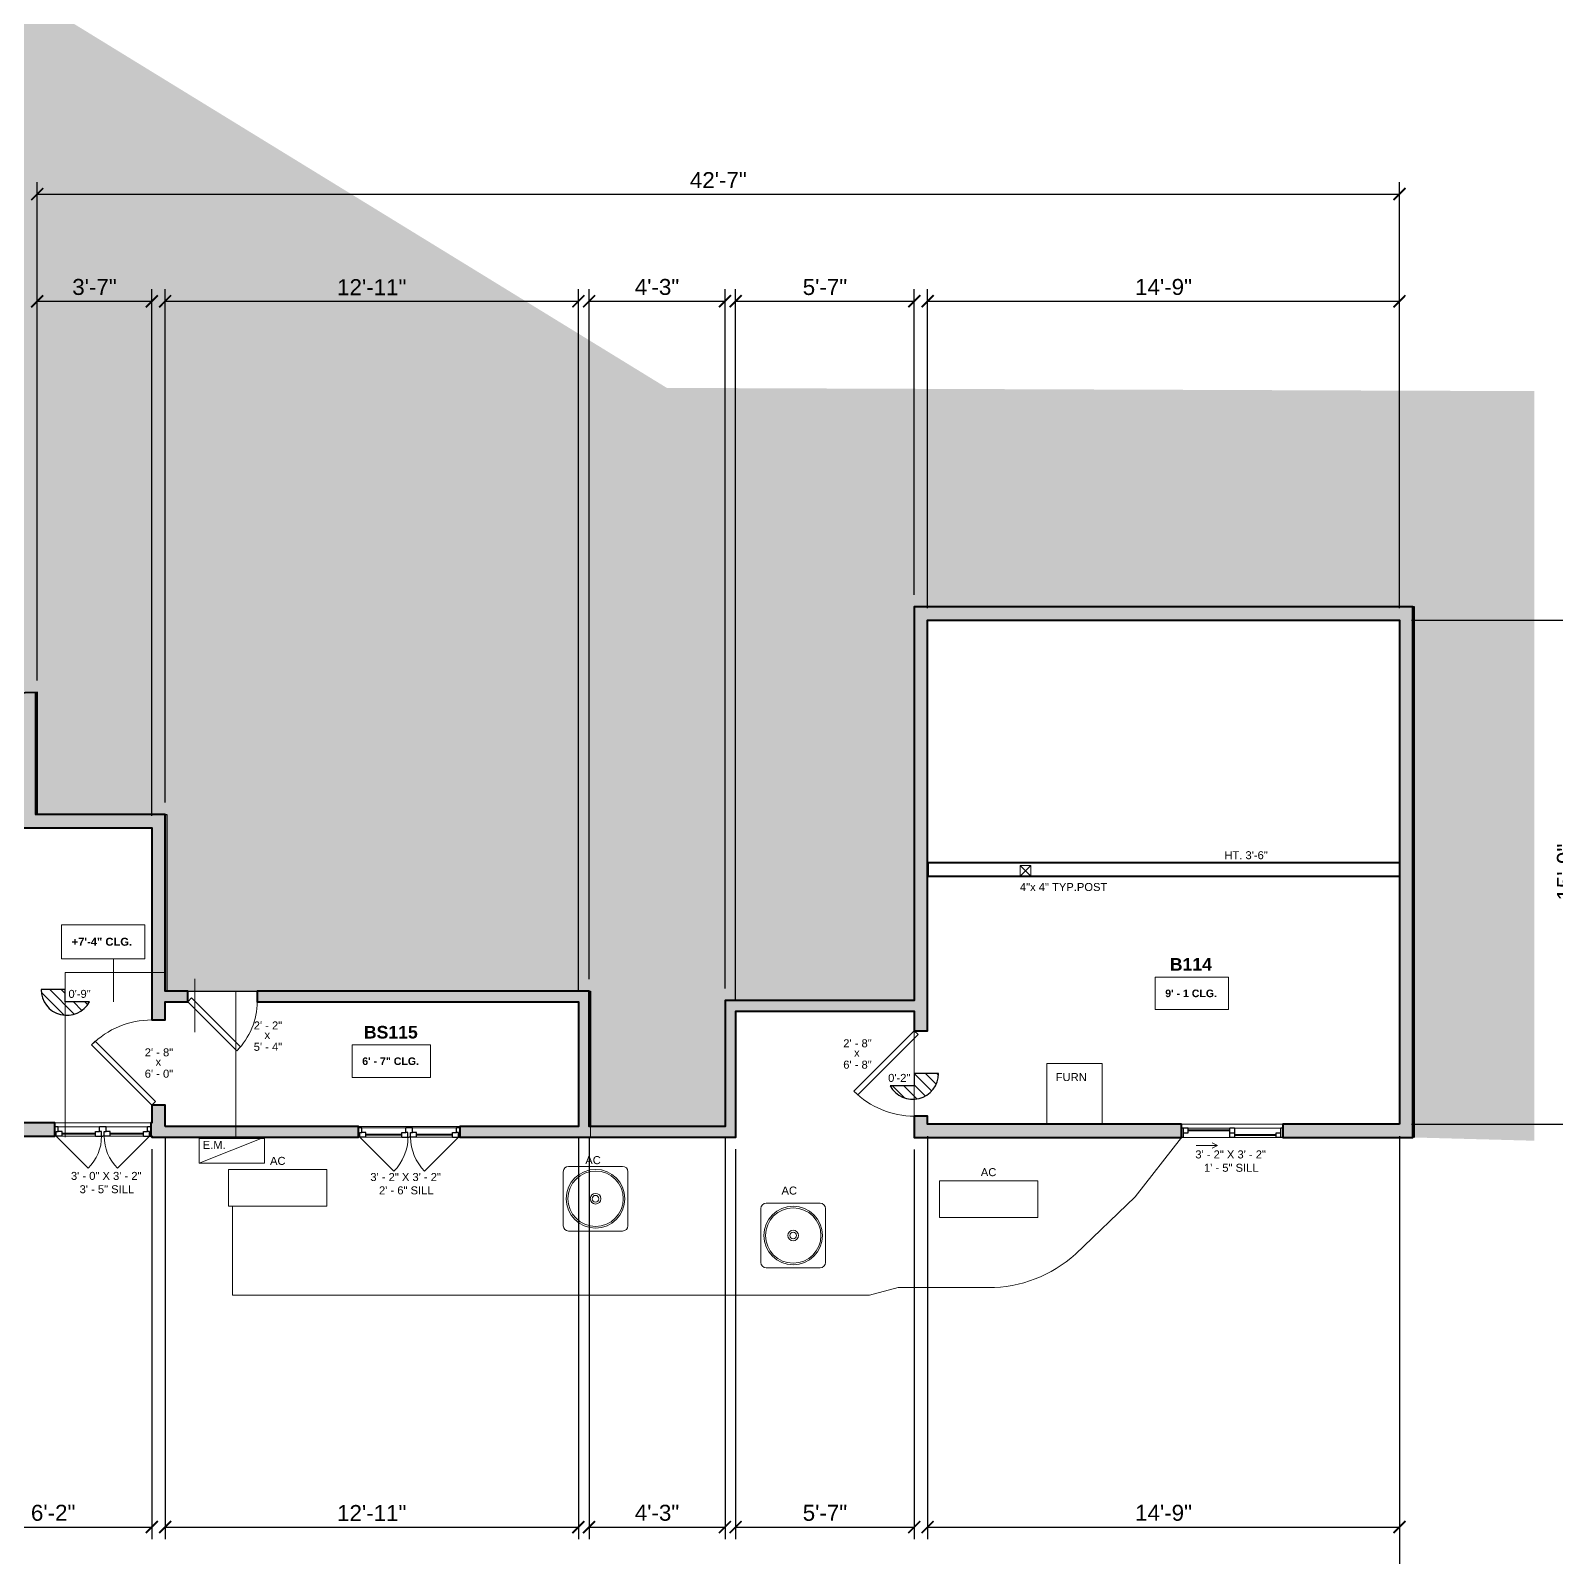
# Model space of a CAD drawing. Header units: inches. Extents: x -2078 to 106214, y -964 to 6385.
# Drawn here: x 87446 to 88019, y 3512 to 4084 of the extents above; entities that cross this region are included whole.
import ezdxf

# ---------------------------------------------------------------- set-up
doc = ezdxf.new("R2010")
doc.units = ezdxf.units.IN
doc.header["$MEASUREMENT"] = 0
for name, color, linetype, lineweight in [('A-ANNO', 2, 'Continuous', 5), ('A-ANNO-DIMS-48', 1, 'Continuous', 9), ('A-COLS', 3, 'Continuous', 9), ('A-DETAIL-3', 40, 'Continuous', 15), ('A-DOOR', 1, 'Continuous', 18), ('A-EQPT', 150, 'Continuous', 9), ('A-FLOR', 6, 'Continuous', 18), ('A-GENM', 13, 'Continuous', 9), ('A-GLAZ', 2, 'Continuous', 30), ('A-WALL', 3, 'Continuous', 40), ('A-WINDOWS', 2, 'Continuous', 18)]:
    doc.layers.add(name, color=color, linetype=linetype, lineweight=lineweight)
doc.layers.add('A-HATCH', color=9, linetype='Continuous')
doc.styles.add('Arial_1', font='arial.ttf', dxfattribs={"height": 0.0625})
doc.styles.add('Arial_2', font='arial.ttf', dxfattribs={"height": 3})
doc.styles.add('Arial_B_1', font='arialbd.ttf', dxfattribs={"height": 3})
doc.styles.add('Arial_B_2', font='arialbd.ttf', dxfattribs={"height": 0.125})
doc.styles.add('Arial_B_4', font='arialbd.ttf', dxfattribs={"height": 0.0625})
doc.styles.add('Jay Cad', font='arial.ttf', dxfattribs={"height": 0.125})
doc.dimstyles.new('Jay Cad - DIMS', dxfattribs={"dimtxt": 0.125, "dimasz": 0.09375, "dimexe": 0.09375, "dimexo": 0.09375, "dimgap": 0.046875, "dimtad": 1, "dimdec": 1, "dimzin": 0, "dimdsep": 46, "dimlunit": 4, "dimtxsty": 'Jay Cad', "dimblk": 'ARCHTICK', "dimcen": 0.09, "dimclrd": 1, "dimclre": 1, "dimclrt": 256, "dimadec": 0, "dimazin": 0, "dimtfac": 1, "dimtdec": 1, "dimtofl": 0, "dimtmove": 1, "dimatfit": 3, "dimfxl": 1, "dimtolj": 1, "dimtzin": 0, "dimarcsym": 0})
pattern_1 = [(135, (87480.692, 3739.9704), (-2.12132, -2.12132), [])]

# ---------------------------------------------------------------- blocks, each defined once
blk = doc.blocks.new('JC- existing door Tag_quad - JC- existing door Tag_quad-839775-1ST FLOOR PLAN - BUISNESS OFFCE')
at = {"layer": 'A-ANNO', "insert": (-0.023, 0.038), "char_height": 0.0625, "width": 0.0505, "attachment_point": 1, "style": 'Arial_2', "bg_fill": 3, "box_fill_scale": 1.25, "bg_fill_color": 256, "bg_fill_true_color": 13158600, "bg_fill_transparency": 0}
blk.add_mtext('x', dxfattribs=at)
blk = doc.blocks.new('JC_CASEMENT_DOUBLE - CASEMENT - DOUBLE-1554507-1ST FLOOR PLAN - BUISNESS OFFCE')
at = {"layer": 'A-GLAZ'}
for p, q in [((-18, 2.5), (-18, -2.5)), ((-15.25, 2.5), (-18, 2.5)), ((-17.5, 2.5), (-17.5, 0.75)), ((-17.5, 0.75), (-16.75, 0.75)), ((-15.25, 0.75), (-16.75, 0.75)), ((-16.75, 0.75), (-16.75, -1)), ((-15.25, 2.5), (-15.25, 0.75)), ((-2.75, 2.5), (0, 2.5)), ((-2.75, 2.5), (-2.75, 0.75)), ((-2.75, 0.75), (-1.25, 0.75)), ((-1.25, 0.75), (-1.25, -1)), ((-0.5, 0.75), (-1.25, 0.75)), ((-0.5, 2.5), (-0.5, 0.75)), ((2.75, 2.5), (0, 2.5)), ((0.5, 2.5), (0.5, 0.75)), ((0.5, 0.75), (1.25, 0.75)), ((2.75, 0.75), (1.25, 0.75)), ((1.25, 0.75), (1.25, -1)), ((2.75, 2.5), (2.75, 0.75)), ((15.25, 2.5), (18, 2.5)), ((15.25, 2.5), (15.25, 0.75)), ((15.25, 0.75), (16.75, 0.75)), ((16.75, 0.75), (16.75, -1)), ((17.5, 0.75), (16.75, 0.75)), ((17.5, 2.5), (17.5, 0.75)), ((18, 2.5), (18, -2.5)), ((-18, -1), (-16.75, -1)), ((-1.25, -1), (0, -1)), ((0, -1), (1.25, -1)), ((16.75, -1), (18, -1))]:
    blk.add_line(p, q, dxfattribs=at)
at = {"layer": 'A-GLAZ', "lineweight": 9}
for p, q in [((-15.25, 2.5), (-2.75, 2.5)), ((2.75, 2.5), (15.25, 2.5)), ((-1.25, -1), (-16.75, -1)), ((16.75, -1), (1.25, -1))]:
    blk.add_line(p, q, dxfattribs=at)
at = {"layer": 'A-GLAZ', "lineweight": 40}
for p, q in [((-15.25, 1.62), (-2.75, 1.62)), ((2.75, 1.62), (15.25, 1.62))]:
    blk.add_line(p, q, dxfattribs=at)
at = {"layer": 'A-WINDOWS', "lineweight": 9}
for p, q in [((-17.5, 2.5), (-5.48, 14.52)), ((17.5, 2.5), (5.48, 14.52))]:
    blk.add_line(p, q, dxfattribs=at)
at = {"layer": 'A-WINDOWS'}
for p, q in [((0, 2.5), (-18, 2.5)), ((18, 2.5), (0, 2.5)), ((-18, -2.5), (0, -2.5)), ((0, -2.5), (18, -2.5))]:
    blk.add_line(p, q, dxfattribs=at)
at = {"layer": 'A-WINDOWS', "lineweight": 9}
for centre, start, end in [((-17.5, 2.5), 360, 45), ((17.5, 2.5), 135, 180)]:
    blk.add_arc(centre, 17, start, end, dxfattribs=at)
blk = doc.blocks.new('JC_DOOR_SINGLE PANEL - SINGLE DOOR-1486731-1ST FLOOR PLAN - BUISNESS OFFCE')
at = {"layer": 'A-DOOR', "lineweight": 30}
for p, q in [((-8.04, -23.71), (14.59, -1.09)), ((16, -2.5), (-6.63, -25.13)), ((14.59, -1.09), (16, -2.5)), ((-6.63, -25.13), (-8.04, -23.71))]:
    blk.add_line(p, q, dxfattribs=at)
at = {"layer": 'A-DOOR', "lineweight": 9}
blk.add_arc((16, -2.5), 32, 180, 225, dxfattribs=at)
blk = doc.blocks.new('JC_CASEMENT_DOUBLE - CASEMENT - DOUBLE-1554490-1ST FLOOR PLAN - BUISNESS OFFCE')
at = {"layer": 'A-GLAZ'}
for p, q in [((-19, 2), (-19, -2)), ((-16.25, 2), (-19, 2)), ((-18.5, 2), (-18.5, 0.25)), ((-18.5, 0.25), (-17.75, 0.25)), ((-16.25, 0.25), (-17.75, 0.25)), ((-17.75, 0.25), (-17.75, -1.5)), ((-16.25, 2), (-16.25, 0.25)), ((-2.75, 2), (0, 2)), ((-2.75, 2), (-2.75, 0.25)), ((-2.75, 0.25), (-1.25, 0.25)), ((-1.25, 0.25), (-1.25, -1.5)), ((-0.5, 0.25), (-1.25, 0.25)), ((-0.5, 2), (-0.5, 0.25)), ((2.75, 2), (0, 2)), ((0.5, 2), (0.5, 0.25)), ((0.5, 0.25), (1.25, 0.25)), ((2.75, 0.25), (1.25, 0.25)), ((1.25, 0.25), (1.25, -1.5)), ((2.75, 2), (2.75, 0.25)), ((16.25, 2), (19, 2)), ((16.25, 2), (16.25, 0.25)), ((16.25, 0.25), (17.75, 0.25)), ((17.75, 0.25), (17.75, -1.5)), ((18.5, 0.25), (17.75, 0.25)), ((18.5, 2), (18.5, 0.25)), ((19, 2), (19, -2)), ((-19, -1.5), (-17.75, -1.5)), ((-1.25, -1.5), (0, -1.5)), ((0, -1.5), (1.25, -1.5)), ((17.75, -1.5), (19, -1.5))]:
    blk.add_line(p, q, dxfattribs=at)
at = {"layer": 'A-GLAZ', "lineweight": 9}
for p, q in [((-16.25, 2), (-2.75, 2)), ((2.75, 2), (16.25, 2)), ((-1.25, -1.5), (-17.75, -1.5)), ((17.75, -1.5), (1.25, -1.5))]:
    blk.add_line(p, q, dxfattribs=at)
at = {"layer": 'A-GLAZ', "lineweight": 40}
for p, q in [((-16.25, 1.12), (-2.75, 1.12)), ((2.75, 1.12), (16.25, 1.12))]:
    blk.add_line(p, q, dxfattribs=at)
at = {"layer": 'A-WINDOWS', "lineweight": 9}
for p, q in [((-18.5, 2), (-5.77, 14.73)), ((18.5, 2), (5.77, 14.73))]:
    blk.add_line(p, q, dxfattribs=at)
at = {"layer": 'A-WINDOWS'}
for p, q in [((0, 2), (-19, 2)), ((19, 2), (0, 2)), ((-19, -2), (0, -2)), ((0, -2), (19, -2))]:
    blk.add_line(p, q, dxfattribs=at)
at = {"layer": 'A-WINDOWS', "lineweight": 9}
for centre, start, end in [((-18.5, 2), 360, 45), ((18.5, 2), 135, 180)]:
    blk.add_arc(centre, 18, start, end, dxfattribs=at)
blk = doc.blocks.new('JC_DOOR_SINGLE PANEL - SINGLE DOOR-1479051-1ST FLOOR PLAN - BUISNESS OFFCE')
at = {"layer": 'A-DOOR', "lineweight": 30}
for p, q in [((-6.63, 25.13), (-8.04, 23.71)), ((-8.04, 23.71), (14.59, 1.09)), ((16, 2.5), (-6.63, 25.13)), ((14.59, 1.09), (16, 2.5))]:
    blk.add_line(p, q, dxfattribs=at)
at = {"layer": 'A-DOOR', "lineweight": 9}
blk.add_arc((16, 2.5), 32, 135, 180, dxfattribs=at)
blk = doc.blocks.new('JC_SLIDING WINDOW - DOUBLE - SLIDING WINDOW-1532232-1ST FLOOR PLAN - BUISNESS OFFCE')
at = {"layer": 'A-GLAZ'}
for p, q in [((-19, 2.35), (-19, -2.65)), ((-19, 2.35), (-16.5, 2.35)), ((-18.25, 2.35), (-18.25, -1.15)), ((-16.5, 0.6), (-18.25, 0.6)), ((-16.5, 2.35), (-16.5, 0.6)), ((-0.875, -1.15), (-0.875, 2.35)), ((-0.875, 2.35), (0.875, 2.35)), ((0.875, 0.6), (-0.875, 0.6)), ((0.875, 2.35), (0.875, -1.15)), ((16.5, 0.6), (16.5, -1.15)), ((18.25, 0.6), (16.5, 0.6)), ((18.25, 2.35), (19, 2.35)), ((18.25, 2.35), (18.25, -1.15)), ((19, -2.65), (19, 2.35)), ((-19, -1.15), (-18.25, -1.15)), ((-0.875, -1.15), (0.875, -1.15)), ((16.5, -1.15), (19, -1.15))]:
    blk.add_line(p, q, dxfattribs=at)
at = {"layer": 'A-GLAZ', "lineweight": 9}
for p, q in [((-16.5, 2.35), (-0.875, 2.35)), ((0.875, 2.35), (18.25, 2.35)), ((-18.25, -1.15), (-0.875, -1.15)), ((0.875, -1.15), (16.5, -1.15))]:
    blk.add_line(p, q, dxfattribs=at)
at = {"layer": 'A-GLAZ', "lineweight": 40}
for p, q in [((-16.5, 1.475), (-0.875, 1.475)), ((0.875, -0.275), (16.5, -0.275))]:
    blk.add_line(p, q, dxfattribs=at)
at = {"layer": 'A-WINDOWS'}
for p, q in [((5.5, 5.35), (7.5, 6.35)), ((19, 2.35), (-19, 2.35)), ((5.5, 5.35), (7.5, 4.35)), ((5.5, 5.35), (13.5, 5.35)), ((-19, -2.65), (19, -2.65))]:
    blk.add_line(p, q, dxfattribs=at)
blk = doc.blocks.new('JC_AC - AC-1366823-1ST FLOOR PLAN - BUISNESS OFFCE')
at = {"layer": 'A-EQPT'}
for p, q in [((10.125, 12.125), (-10.125, 12.125)), ((-12.125, 10.125), (-12.125, -10.125)), ((12.125, -10.125), (12.125, 10.125)), ((-10.125, -12.125), (10.125, -12.125))]:
    blk.add_line(p, q, dxfattribs=at)
for centre, radius, start, end in [((-10.125, 10.125), 2, 90, 180), ((10.125, 10.125), 2, 0, 90), ((0, 0), 11, 360, 180), ((0, 0), 10.379, 360, 180), ((0, 0), 11, 180, 0), ((0, 0), 10.379, 180, 0), ((0, 0), 2, 360, 180), ((0, 0), 2, 180, 0), ((0, 0), 1.25, 360, 180), ((0, 0), 1.25, 180, 0), ((-10.125, -10.125), 2, 180, 270), ((10.125, -10.125), 2, 270, 0)]:
    blk.add_arc(centre, radius, start, end, dxfattribs=at)
blk = doc.blocks.new('Generic Models 4 - Generic Models 4-1532754-1ST FLOOR PLAN - BUISNESS OFFCE')
at = {"layer": 'A-GENM'}
for p, q in [((343.6, -87.14), (306.71, -87.14)), ((306.71, -87.14), (306.71, -100.94)), ((306.71, -100.94), (306.71, -87.14)), ((306.71, -87.14), (343.6, -87.14)), ((343.6, -100.94), (343.6, -87.14)), ((343.6, -87.14), (343.6, -100.94)), ((306.71, -100.94), (343.6, -100.94)), ((343.6, -100.94), (306.71, -100.94))]:
    blk.add_line(p, q, dxfattribs=at)
blk = doc.blocks.new('Generic Models 6 - Generic Models 6-1533490-1ST FLOOR PLAN - BUISNESS OFFCE')
at = {"layer": 'A-GENM'}
for p, q in [((53.55, -70.85), (29.06, -70.85)), ((29.06, -70.85), (29.06, -71.35)), ((29.06, -71.35), (29.06, -70.85)), ((29.06, -70.85), (53.55, -70.85)), ((53.55, -70.85), (52.9, -71.35)), ((53.55, -71.35), (53.55, -70.85)), ((53.55, -70.85), (53.55, -71.35))]:
    blk.add_line(p, q, dxfattribs=at)
blk = doc.blocks.new('Generic Models 7 - Generic Models 7-1534842-1ST FLOOR PLAN - BUISNESS OFFCE')
at = {"layer": 'A-GENM'}
for p, q in [((367.77, -43.22), (346.98, -43.22)), ((346.98, -43.22), (346.98, -65.92)), ((346.98, -65.92), (346.98, -43.22)), ((346.98, -43.22), (367.77, -43.22)), ((367.77, -65.92), (367.77, -43.22)), ((367.77, -43.22), (367.77, -65.92)), ((346.98, -65.92), (367.77, -65.92)), ((367.77, -65.92), (346.98, -65.92))]:
    blk.add_line(p, q, dxfattribs=at)
blk = doc.blocks.new('JC_DOOR_SINGLE PANEL - SINGLE DOOR-1574231-1ST FLOOR PLAN - BUISNESS OFFCE')
at = {"layer": 'A-DOOR', "lineweight": 30}
for p, q in [((-5.38, 20.38), (-6.8, 18.97)), ((-6.8, 18.97), (11.59, 0.59)), ((13, 2), (-5.38, 20.38)), ((11.59, 0.59), (13, 2))]:
    blk.add_line(p, q, dxfattribs=at)
at = {"layer": 'A-DOOR', "lineweight": 9}
blk.add_arc((13, 2), 26, 135, 180, dxfattribs=at)
blk = doc.blocks.new('_ArchTick')
at = {"color": 0, "linetype": 'ByBlock', "const_width": 0.15}
blk.add_lwpolyline([(-0.5, -0.5), (0.5, 0.5)], dxfattribs=at)
blk = doc.blocks.new('*D3170')
at = {"layer": 'A-ANNO-DIMS-48', "color": 1, "lineweight": -2, "transparency": 16777216}
for p, q in [((87964.47, 3863.05), (88031.88, 3863.05)), ((88027.38, 3674.05), (88027.38, 3863.05)), ((87964.47, 3674.05), (88031.88, 3674.05))]:
    blk.add_line(p, q, dxfattribs=at)
at = {"layer": 'Defpoints', "color": 0, "transparency": 16777216}
for p in [(87959.97, 3863.05), (88027.38, 3863.05), (87959.97, 3674.05)]:
    blk.add_point(p, dxfattribs=at)
at = {"layer": 'A-ANNO-DIMS-48', "color": 1, "lineweight": -2, "transparency": 16777216, "xscale": 4.5, "yscale": 4.5, "zscale": 4.5}
for p, rotation in [((88027.38, 3863.05), 90), ((88027.38, 3674.05), 270)]:
    blk.add_blockref('_ArchTick', p, dxfattribs=dict(at, rotation=rotation))
at = {"layer": 'A-ANNO-DIMS-48', "color": 2, "transparency": 16777216, "insert": (88022.07, 3768.55), "char_height": 6, "width": 0.4874, "attachment_point": 5, "rotation": 90, "style": 'Jay Cad'}
blk.add_mtext('\\A1;15\'-9"', dxfattribs=at)
blk = doc.blocks.new('*D3171')
at = {"layer": 'A-ANNO-DIMS-48', "color": 1, "lineweight": -2, "transparency": 16777216}
for p, q in [((87782.97, 3867.55), (87782.97, 3987.11)), ((87959.97, 3867.55), (87959.97, 3987.11)), ((87782.97, 3982.61), (87959.97, 3982.61))]:
    blk.add_line(p, q, dxfattribs=at)
at = {"layer": 'Defpoints', "color": 0, "transparency": 16777216}
for p in [(87959.97, 3982.61), (87782.97, 3863.05), (87959.97, 3863.05)]:
    blk.add_point(p, dxfattribs=at)
at = {"layer": 'A-ANNO-DIMS-48', "color": 1, "lineweight": -2, "transparency": 16777216, "xscale": 4.5, "yscale": 4.5, "zscale": 4.5, "rotation": 180}
blk.add_blockref('_ArchTick', (87782.97, 3982.61), dxfattribs=at)
at = {"layer": 'A-ANNO-DIMS-48', "color": 1, "lineweight": -2, "transparency": 16777216, "xscale": 4.5, "yscale": 4.5, "zscale": 4.5}
blk.add_blockref('_ArchTick', (87959.97, 3982.61), dxfattribs=at)
at = {"layer": 'A-ANNO-DIMS-48', "color": 2, "transparency": 16777216, "insert": (87871.47, 3987.93), "char_height": 6, "width": 0.4874, "attachment_point": 5, "style": 'Jay Cad'}
blk.add_mtext('\\A1;14\'-9"', dxfattribs=at)
blk = doc.blocks.new('*D3172')
at = {"layer": 'A-ANNO-DIMS-48', "color": 1, "lineweight": -2, "transparency": 16777216}
for p, q in [((87710.97, 3720.86), (87710.97, 3987.11)), ((87777.97, 3872.55), (87777.97, 3987.11)), ((87710.97, 3982.61), (87777.97, 3982.61))]:
    blk.add_line(p, q, dxfattribs=at)
at = {"layer": 'Defpoints', "color": 0, "transparency": 16777216}
for p in [(87777.97, 3982.61), (87777.97, 3868.05), (87710.97, 3716.36)]:
    blk.add_point(p, dxfattribs=at)
at = {"layer": 'A-ANNO-DIMS-48', "color": 1, "lineweight": -2, "transparency": 16777216, "xscale": 4.5, "yscale": 4.5, "zscale": 4.5, "rotation": 180}
blk.add_blockref('_ArchTick', (87710.97, 3982.61), dxfattribs=at)
at = {"layer": 'A-ANNO-DIMS-48', "color": 1, "lineweight": -2, "transparency": 16777216, "xscale": 4.5, "yscale": 4.5, "zscale": 4.5}
blk.add_blockref('_ArchTick', (87777.97, 3982.61), dxfattribs=at)
at = {"layer": 'A-ANNO-DIMS-48', "color": 2, "transparency": 16777216, "insert": (87744.47, 3987.91), "char_height": 6, "width": 0.4008, "attachment_point": 5, "style": 'Jay Cad'}
blk.add_mtext('\\A1;5\'-7"', dxfattribs=at)
blk = doc.blocks.new('*D3173')
at = {"layer": 'A-ANNO-DIMS-48', "color": 1, "lineweight": -2, "transparency": 16777216}
for p, q in [((87655.97, 3728.45), (87655.97, 3987.11)), ((87706.97, 3724.86), (87706.97, 3987.11)), ((87655.97, 3982.61), (87706.97, 3982.61))]:
    blk.add_line(p, q, dxfattribs=at)
at = {"layer": 'Defpoints', "color": 0, "transparency": 16777216}
for p in [(87706.97, 3982.61), (87655.97, 3723.95), (87706.97, 3720.36)]:
    blk.add_point(p, dxfattribs=at)
at = {"layer": 'A-ANNO-DIMS-48', "color": 1, "lineweight": -2, "transparency": 16777216, "xscale": 4.5, "yscale": 4.5, "zscale": 4.5, "rotation": 180}
blk.add_blockref('_ArchTick', (87655.97, 3982.61), dxfattribs=at)
at = {"layer": 'A-ANNO-DIMS-48', "color": 1, "lineweight": -2, "transparency": 16777216, "xscale": 4.5, "yscale": 4.5, "zscale": 4.5}
blk.add_blockref('_ArchTick', (87706.97, 3982.61), dxfattribs=at)
at = {"layer": 'A-ANNO-DIMS-48', "color": 2, "transparency": 16777216, "insert": (87681.47, 3987.93), "char_height": 6, "width": 0.4008, "attachment_point": 5, "style": 'Jay Cad'}
blk.add_mtext('\\A1;4\'-3"', dxfattribs=at)
blk = doc.blocks.new('*D3174')
at = {"layer": 'A-ANNO-DIMS-48', "color": 1, "lineweight": -2, "transparency": 16777216}
for p, q in [((87496.97, 3794.62), (87496.97, 3987.11)), ((87651.97, 3724.45), (87651.97, 3987.11)), ((87496.97, 3982.61), (87651.97, 3982.61))]:
    blk.add_line(p, q, dxfattribs=at)
at = {"layer": 'Defpoints', "color": 0, "transparency": 16777216}
for p in [(87651.97, 3982.61), (87496.97, 3790.12), (87651.97, 3719.95)]:
    blk.add_point(p, dxfattribs=at)
at = {"layer": 'A-ANNO-DIMS-48', "color": 1, "lineweight": -2, "transparency": 16777216, "xscale": 4.5, "yscale": 4.5, "zscale": 4.5, "rotation": 180}
blk.add_blockref('_ArchTick', (87496.97, 3982.61), dxfattribs=at)
at = {"layer": 'A-ANNO-DIMS-48', "color": 1, "lineweight": -2, "transparency": 16777216, "xscale": 4.5, "yscale": 4.5, "zscale": 4.5}
blk.add_blockref('_ArchTick', (87651.97, 3982.61), dxfattribs=at)
at = {"layer": 'A-ANNO-DIMS-48', "color": 2, "transparency": 16777216, "insert": (87574.47, 3987.88), "char_height": 6, "width": 0.5739, "attachment_point": 5, "style": 'Jay Cad'}
blk.add_mtext('\\A1;12\'-11"', dxfattribs=at)
blk = doc.blocks.new('*D3175')
at = {"layer": 'A-ANNO-DIMS-48', "color": 1, "lineweight": -2, "transparency": 16777216}
for p, q in [((87448.97, 3840.46), (87448.97, 3987.11)), ((87491.97, 3789.62), (87491.97, 3987.11)), ((87448.97, 3982.61), (87491.97, 3982.61))]:
    blk.add_line(p, q, dxfattribs=at)
at = {"layer": 'Defpoints', "color": 0, "transparency": 16777216}
for p in [(87491.97, 3982.61), (87448.97, 3835.96), (87491.97, 3785.12)]:
    blk.add_point(p, dxfattribs=at)
at = {"layer": 'A-ANNO-DIMS-48', "color": 1, "lineweight": -2, "transparency": 16777216, "xscale": 4.5, "yscale": 4.5, "zscale": 4.5, "rotation": 180}
blk.add_blockref('_ArchTick', (87448.97, 3982.61), dxfattribs=at)
at = {"layer": 'A-ANNO-DIMS-48', "color": 1, "lineweight": -2, "transparency": 16777216, "xscale": 4.5, "yscale": 4.5, "zscale": 4.5}
blk.add_blockref('_ArchTick', (87491.97, 3982.61), dxfattribs=at)
at = {"layer": 'A-ANNO-DIMS-48', "color": 2, "transparency": 16777216, "insert": (87470.47, 3987.93), "char_height": 6, "width": 0.4008, "attachment_point": 5, "style": 'Jay Cad'}
blk.add_mtext('\\A1;3\'-7"', dxfattribs=at)
blk = doc.blocks.new('*D3179')
at = {"layer": 'A-ANNO-DIMS-48', "color": 1, "lineweight": -2, "transparency": 16777216}
for p, q in [((87448.97, 3840.46), (87448.97, 4027.28)), ((87959.97, 3867.55), (87959.97, 4027.28)), ((87448.97, 4022.78), (87959.97, 4022.78))]:
    blk.add_line(p, q, dxfattribs=at)
at = {"layer": 'Defpoints', "color": 0, "transparency": 16777216}
for p in [(87959.97, 4022.78), (87959.97, 3863.05), (87448.97, 3835.96)]:
    blk.add_point(p, dxfattribs=at)
at = {"layer": 'A-ANNO-DIMS-48', "color": 1, "lineweight": -2, "transparency": 16777216, "xscale": 4.5, "yscale": 4.5, "zscale": 4.5, "rotation": 180}
blk.add_blockref('_ArchTick', (87448.97, 4022.78), dxfattribs=at)
at = {"layer": 'A-ANNO-DIMS-48', "color": 1, "lineweight": -2, "transparency": 16777216, "xscale": 4.5, "yscale": 4.5, "zscale": 4.5}
blk.add_blockref('_ArchTick', (87959.97, 4022.78), dxfattribs=at)
at = {"layer": 'A-ANNO-DIMS-48', "color": 2, "transparency": 16777216, "insert": (87704.47, 4028.04), "char_height": 6, "width": 0.4874, "attachment_point": 5, "style": 'Jay Cad'}
blk.add_mtext('\\A1;42\'-7"', dxfattribs=at)
blk = doc.blocks.new('*D3180')
at = {"layer": 'A-ANNO-DIMS-48', "color": 1, "lineweight": -2, "transparency": 16777216}
for p, q in [((87782.97, 3669.55), (87782.97, 3518.47)), ((87959.97, 3669.55), (87959.97, 3518.47)), ((87782.97, 3522.97), (87959.97, 3522.97))]:
    blk.add_line(p, q, dxfattribs=at)
at = {"layer": 'Defpoints', "color": 0, "transparency": 16777216}
for p in [(87782.97, 3674.05), (87959.97, 3674.05), (87959.97, 3522.97)]:
    blk.add_point(p, dxfattribs=at)
at = {"layer": 'A-ANNO-DIMS-48', "color": 1, "lineweight": -2, "transparency": 16777216, "xscale": 4.5, "yscale": 4.5, "zscale": 4.5, "rotation": 180}
blk.add_blockref('_ArchTick', (87782.97, 3522.97), dxfattribs=at)
at = {"layer": 'A-ANNO-DIMS-48', "color": 1, "lineweight": -2, "transparency": 16777216, "xscale": 4.5, "yscale": 4.5, "zscale": 4.5}
blk.add_blockref('_ArchTick', (87959.97, 3522.97), dxfattribs=at)
at = {"layer": 'A-ANNO-DIMS-48', "color": 2, "transparency": 16777216, "insert": (87871.47, 3528.28), "char_height": 6, "width": 0.4874, "attachment_point": 5, "style": 'Jay Cad'}
blk.add_mtext('\\A1;14\'-9"', dxfattribs=at)
blk = doc.blocks.new('*D3181')
at = {"layer": 'A-ANNO-DIMS-48', "color": 1, "lineweight": -2, "transparency": 16777216}
for p, q in [((87710.97, 3664.62), (87710.97, 3518.47)), ((87777.97, 3664.55), (87777.97, 3518.47)), ((87710.97, 3522.97), (87777.97, 3522.97))]:
    blk.add_line(p, q, dxfattribs=at)
at = {"layer": 'Defpoints', "color": 0, "transparency": 16777216}
for p in [(87710.97, 3669.12), (87777.97, 3669.05), (87777.97, 3522.97)]:
    blk.add_point(p, dxfattribs=at)
at = {"layer": 'A-ANNO-DIMS-48', "color": 1, "lineweight": -2, "transparency": 16777216, "xscale": 4.5, "yscale": 4.5, "zscale": 4.5, "rotation": 180}
blk.add_blockref('_ArchTick', (87710.97, 3522.97), dxfattribs=at)
at = {"layer": 'A-ANNO-DIMS-48', "color": 1, "lineweight": -2, "transparency": 16777216, "xscale": 4.5, "yscale": 4.5, "zscale": 4.5}
blk.add_blockref('_ArchTick', (87777.97, 3522.97), dxfattribs=at)
at = {"layer": 'A-ANNO-DIMS-48', "color": 2, "transparency": 16777216, "insert": (87744.47, 3528.27), "char_height": 6, "width": 0.4008, "attachment_point": 5, "style": 'Jay Cad'}
blk.add_mtext('\\A1;5\'-7"', dxfattribs=at)
blk = doc.blocks.new('*D3182')
at = {"layer": 'A-ANNO-DIMS-48', "color": 1, "lineweight": -2, "transparency": 16777216}
for p, q in [((87655.97, 3668.62), (87655.97, 3518.47)), ((87706.97, 3668.62), (87706.97, 3518.47)), ((87655.97, 3522.97), (87706.97, 3522.97))]:
    blk.add_line(p, q, dxfattribs=at)
at = {"layer": 'Defpoints', "color": 0, "transparency": 16777216}
for p in [(87655.97, 3673.12), (87706.97, 3673.12), (87706.97, 3522.97)]:
    blk.add_point(p, dxfattribs=at)
at = {"layer": 'A-ANNO-DIMS-48', "color": 1, "lineweight": -2, "transparency": 16777216, "xscale": 4.5, "yscale": 4.5, "zscale": 4.5, "rotation": 180}
blk.add_blockref('_ArchTick', (87655.97, 3522.97), dxfattribs=at)
at = {"layer": 'A-ANNO-DIMS-48', "color": 1, "lineweight": -2, "transparency": 16777216, "xscale": 4.5, "yscale": 4.5, "zscale": 4.5}
blk.add_blockref('_ArchTick', (87706.97, 3522.97), dxfattribs=at)
at = {"layer": 'A-ANNO-DIMS-48', "color": 2, "transparency": 16777216, "insert": (87681.47, 3528.29), "char_height": 6, "width": 0.4008, "attachment_point": 5, "style": 'Jay Cad'}
blk.add_mtext('\\A1;4\'-3"', dxfattribs=at)
blk = doc.blocks.new('*D3183')
at = {"layer": 'A-ANNO-DIMS-48', "color": 1, "lineweight": -2, "transparency": 16777216}
for p, q in [((87496.97, 3668.62), (87496.97, 3518.47)), ((87651.97, 3668.62), (87651.97, 3518.47)), ((87496.97, 3522.97), (87651.97, 3522.97))]:
    blk.add_line(p, q, dxfattribs=at)
at = {"layer": 'Defpoints', "color": 0, "transparency": 16777216}
for p in [(87496.97, 3673.12), (87651.97, 3673.12), (87651.97, 3522.97)]:
    blk.add_point(p, dxfattribs=at)
at = {"layer": 'A-ANNO-DIMS-48', "color": 1, "lineweight": -2, "transparency": 16777216, "xscale": 4.5, "yscale": 4.5, "zscale": 4.5, "rotation": 180}
blk.add_blockref('_ArchTick', (87496.97, 3522.97), dxfattribs=at)
at = {"layer": 'A-ANNO-DIMS-48', "color": 1, "lineweight": -2, "transparency": 16777216, "xscale": 4.5, "yscale": 4.5, "zscale": 4.5}
blk.add_blockref('_ArchTick', (87651.97, 3522.97), dxfattribs=at)
at = {"layer": 'A-ANNO-DIMS-48', "color": 2, "transparency": 16777216, "insert": (87574.47, 3528.23), "char_height": 6, "width": 0.5739, "attachment_point": 5, "style": 'Jay Cad'}
blk.add_mtext('\\A1;12\'-11"', dxfattribs=at)
blk = doc.blocks.new('*D3184')
at = {"layer": 'A-ANNO-DIMS-48', "color": 1, "lineweight": -2, "transparency": 16777216}
for p, q in [((87417.97, 3670.05), (87417.97, 3518.47)), ((87491.97, 3664.62), (87491.97, 3518.47)), ((87417.97, 3522.97), (87491.97, 3522.97))]:
    blk.add_line(p, q, dxfattribs=at)
at = {"layer": 'Defpoints', "color": 0, "transparency": 16777216}
for p in [(87417.97, 3674.55), (87491.97, 3669.12), (87491.97, 3522.97)]:
    blk.add_point(p, dxfattribs=at)
at = {"layer": 'A-ANNO-DIMS-48', "color": 1, "lineweight": -2, "transparency": 16777216, "xscale": 4.5, "yscale": 4.5, "zscale": 4.5, "rotation": 180}
blk.add_blockref('_ArchTick', (87417.97, 3522.97), dxfattribs=at)
at = {"layer": 'A-ANNO-DIMS-48', "color": 1, "lineweight": -2, "transparency": 16777216, "xscale": 4.5, "yscale": 4.5, "zscale": 4.5}
blk.add_blockref('_ArchTick', (87491.97, 3522.97), dxfattribs=at)
at = {"layer": 'A-ANNO-DIMS-48', "color": 2, "transparency": 16777216, "insert": (87454.97, 3528.28), "char_height": 6, "width": 0.4008, "attachment_point": 5, "style": 'Jay Cad'}
blk.add_mtext('\\A1;6\'-2"', dxfattribs=at)
blk = doc.blocks.new('*D3188')
at = {"layer": 'A-ANNO-DIMS-48', "color": 1, "lineweight": -2, "transparency": 16777216}
for p, q in [((87299.14, 3713.3), (87299.14, 3493.34)), ((87959.97, 3669.55), (87959.97, 3493.34)), ((87299.14, 3497.84), (87959.97, 3497.84))]:
    blk.add_line(p, q, dxfattribs=at)
at = {"layer": 'Defpoints', "color": 0, "transparency": 16777216}
for p in [(87299.14, 3717.8), (87959.97, 3674.05), (87959.97, 3497.84)]:
    blk.add_point(p, dxfattribs=at)
at = {"layer": 'A-ANNO-DIMS-48', "color": 1, "lineweight": -2, "transparency": 16777216, "xscale": 4.5, "yscale": 4.5, "zscale": 4.5, "rotation": 180}
blk.add_blockref('_ArchTick', (87299.14, 3497.84), dxfattribs=at)
at = {"layer": 'A-ANNO-DIMS-48', "color": 1, "lineweight": -2, "transparency": 16777216, "xscale": 4.5, "yscale": 4.5, "zscale": 4.5}
blk.add_blockref('_ArchTick', (87959.97, 3497.84), dxfattribs=at)
at = {"layer": 'A-ANNO-DIMS-48', "color": 2, "transparency": 16777216, "insert": (87629.56, 3503.15), "char_height": 6, "width": 0.9218, "attachment_point": 5, "style": 'Jay Cad'}
blk.add_mtext('\\A1;55\'-1"', dxfattribs=at)

msp = doc.modelspace()

# ---------------------------------------------------------------- hatches: boundary and pattern name
at = {"layer": 'A-HATCH'}
h = msp.add_hatch(color=256, dxfattribs=at)
h.paths.add_polyline_path([(87777.973, 3669.046), (87782.973, 3669.046), (87782.973, 3677.046), (87777.973, 3677.046)])
h.paths.add_polyline_path([(87782.973, 3709.046), (87782.973, 3868.046), (87777.973, 3868.046), (87777.973, 3709.046)])
for points in [[(87959.973, 3863.046), (87964.973, 3863.046), (87964.973, 3868.046), (87782.973, 3868.046), (87782.973, 3863.046)], [(87959.973, 3669.046), (87964.973, 3669.046), (87964.973, 3863.046), (87959.973, 3863.046), (87959.973, 3674.046)], [(87374.146, 3828.861), (87448.973, 3830.957), (87448.973, 3835.959), (87377.072, 3833.944), (87376.618, 3833.155)], [(87448.973, 3785.121), (87448.973, 3830.957), (87443.973, 3830.817), (87443.973, 3785.121), (87448.191, 3785.121)], [(87496.973, 3785.121), (87496.973, 3790.121), (87448.973, 3790.121), (87448.973, 3785.121), (87491.973, 3785.121)], [(87655.973, 3673.121), (87655.973, 3719.949), (87651.973, 3719.949), (87651.973, 3673.121)], [(87710.973, 3673.121), (87710.973, 3720.362), (87706.973, 3720.362), (87706.973, 3673.121), (87707.04, 3673.121)], [(87763.365, 3716.362), (87777.973, 3716.362), (87777.973, 3720.362), (87710.973, 3720.362), (87710.973, 3716.362), (87741.211, 3716.362)], [(87452.973, 3669.548), (87452.973, 3674.548), (87417.973, 3674.548), (87417.973, 3669.548), (87439.459, 3669.548)]]:
    msp.add_hatch(color=256, dxfattribs=at).paths.add_polyline_path(points)
h = msp.add_hatch(dxfattribs=at)
h.set_pattern_fill('FP_1', color=256, scale=48, style=0, pattern_type=2)
h.set_pattern_definition(pattern_1)
h.paths.add_polyline_path([(87459.808, 3714.869), (87461.928, 3715.042), (87463.958, 3715.676), (87465.801, 3716.738), (87467.367, 3718.178), (87468.579, 3719.926), (87459.502, 3719.926), (87459.502, 3724.548), (87450.425, 3724.548), (87450.654, 3722.434), (87451.341, 3720.42), (87452.451, 3718.606), (87453.931, 3717.079), (87455.71, 3715.912), (87457.701, 3715.164)])
h = msp.add_hatch(color=256, dxfattribs=at)
h.paths.add_polyline_path([(87497.54, 3719.949), (87505.473, 3719.949), (87505.473, 3723.949), (87496.973, 3723.949), (87496.973, 3719.949)])
h.paths.add_polyline_path([(87655.973, 3719.949), (87655.973, 3723.949), (87531.473, 3723.949), (87531.473, 3719.949), (87651.973, 3719.949)])
h = msp.add_hatch(dxfattribs=at)
h.set_pattern_fill('FP_1', color=256, scale=48, style=0, pattern_type=2)
h.set_pattern_definition(pattern_1)
h.paths.add_polyline_path([(87777.667, 3683.366), (87779.774, 3683.661), (87781.765, 3684.41), (87783.544, 3685.576), (87785.024, 3687.103), (87786.134, 3688.918), (87786.821, 3690.931), (87787.049, 3693.046), (87777.973, 3693.046), (87777.973, 3688.423), (87768.896, 3688.423), (87770.108, 3686.676), (87771.674, 3685.236), (87773.516, 3684.173), (87775.547, 3683.54)])
h = msp.add_hatch(color=256, dxfattribs=at)
h.paths.add_polyline_path([(87491.612, 3669.548), (87491.973, 3669.548), (87491.973, 3674.548), (87491.612, 3674.548), (87491.612, 3673.121)])
h.paths.add_polyline_path([(87452.973, 3669.548), (87455.612, 3669.548), (87455.612, 3674.548), (87452.973, 3674.548)])
h = msp.add_hatch(color=256, dxfattribs=at)
h.paths.add_polyline_path([(87496.973, 3669.121), (87560.464, 3669.121), (87560.464, 3673.121), (87496.973, 3673.121)])
h.paths.add_polyline_path([(87707.04, 3669.121), (87710.973, 3669.121), (87710.973, 3673.121), (87612.278, 3673.121), (87612.278, 3669.121), (87656.54, 3669.121)])
h = msp.add_hatch(color=256, dxfattribs=at)
h.paths.add_polyline_path([(87607.54, 3669.121), (87612.278, 3669.121), (87612.278, 3673.121), (87607.54, 3673.121)])
h.paths.add_polyline_path([(87569.54, 3669.121), (87569.54, 3673.121), (87560.464, 3673.121), (87560.464, 3669.121)])
h = msp.add_hatch(color=256, dxfattribs=at)
h.paths.add_polyline_path([(87959.973, 3669.046), (87959.973, 3674.046), (87916.223, 3674.046), (87916.223, 3669.046)])
h.paths.add_polyline_path([(87782.973, 3669.046), (87878.223, 3669.046), (87878.223, 3674.046), (87782.973, 3674.046)])

# ---------------------------------------------------------------- linework, layer by layer
for p, q in [((87777.973, 3868.18), (87965.473, 3868.18)), ((87777.973, 3720.47), (87777.973, 3868.18)), ((87965.473, 3868.18), (87965.473, 3669.046)), ((87448.191, 3790.121), (87496.973, 3790.121)), ((87497.54, 3723.949), (87656.54, 3723.949)), ((87656.54, 3673.121), (87656.54, 3723.949)), ((87777.973, 3720.47), (87707.04, 3720.357)), ((87707.04, 3673.121), (87707.04, 3720.357)), ((87656.54, 3673.121), (87707.04, 3673.121))]:
    msp.add_line(p, q)
at = {"layer": 'A-ANNO', "flags": 128}
for points in [[(87458.07, 3748.785), (87489.372, 3748.785), (87489.372, 3735.984), (87458.07, 3735.984)], [(87868.323, 3729.196), (87895.876, 3729.196), (87895.876, 3717.007), (87868.323, 3717.007)], [(87567.111, 3703.764), (87596.554, 3703.764), (87596.554, 3691.575), (87567.111, 3691.575)]]:
    msp.add_lwpolyline(points, close=True, dxfattribs=at)
at = {"layer": 'A-COLS'}
for p, q in [((87817.723, 3766.975), (87817.723, 3770.975)), ((87817.723, 3770.975), (87821.723, 3770.975)), ((87817.723, 3770.975), (87821.723, 3770.975)), ((87817.723, 3766.975), (87817.723, 3770.975)), ((87821.723, 3770.975), (87821.723, 3766.975)), ((87821.723, 3770.975), (87821.723, 3766.975)), ((87821.723, 3766.975), (87817.723, 3766.975))]:
    msp.add_line(p, q, dxfattribs=at)
at = {"layer": 'A-DETAIL-3'}
for p, q in [((87817.723, 3766.975), (87821.723, 3770.975)), ((87817.723, 3770.975), (87821.723, 3766.975)), ((87477.646, 3735.925), (87477.646, 3719.949)), ((87508.11, 3728.596), (87508.11, 3708.596)), ((87509.748, 3659.389), (87534.239, 3669.121)), ((87534.239, 3668.621), (87509.748, 3668.621)), ((87509.748, 3668.621), (87509.748, 3659.389)), ((87534.239, 3659.389), (87534.239, 3668.621)), ((87509.748, 3659.389), (87534.239, 3659.389))]:
    msp.add_line(p, q, dxfattribs=at)
at = {"layer": 'A-FLOR'}
for p, q in [((87496.973, 3730.949), (87459.502, 3730.949)), ((87459.502, 3669.121), (87459.502, 3730.949)), ((87496.973, 3723.949), (87496.973, 3723.949)), ((87505.473, 3723.949), (87656.54, 3723.949)), ((87523.54, 3723.949), (87523.54, 3669.121)), ((87656.54, 3723.949), (87656.54, 3669.121)), ((87777.973, 3677.046), (87777.973, 3709.046)), ((87777.973, 3706.296), (87777.973, 3677.046)), ((87459.502, 3669.548), (87455.612, 3669.548)), ((87522.207, 3668.621), (87522.207, 3669.121)), ((87878.223, 3669.046), (87878.24, 3669.046))]:
    msp.add_line(p, q, dxfattribs=at)
msp.add_lwpolyline([(87878.24, 3669.046), (87860.868, 3646.755), (87838.439, 3625.282, -0.185339), (87805.764, 3612.739), (87771.898, 3612.739), (87761.207, 3609.875), (87522.207, 3609.875), (87522.207, 3643.257)], format="xyb", dxfattribs=at)
msp.add_arc((87805.764, 3661.572), 48.832, 270, 312, dxfattribs=at)
at = {"layer": 'A-HATCH'}
for p, q in [((87777.973, 3720.362), (87777.973, 3868.18)), ((87777.973, 3868.18), (87965.473, 3868.18)), ((87965.473, 3868.18), (87965.473, 3669.046)), ((87377.036, 3833.944), (87448.191, 3835.937)), ((87448.191, 3835.937), (87448.191, 3790.121)), ((87448.191, 3790.121), (87497.54, 3790.121)), ((87497.54, 3790.121), (87497.54, 3723.949)), ((87459.502, 3724.548), (87450.425, 3724.548)), ((87459.502, 3719.926), (87459.502, 3724.548)), ((87497.54, 3723.949), (87656.54, 3723.949)), ((87656.54, 3723.949), (87656.54, 3673.121)), ((87468.579, 3719.926), (87459.502, 3719.926)), ((87707.04, 3673.121), (87707.04, 3720.362)), ((87707.04, 3720.362), (87777.973, 3720.362)), ((87777.973, 3693.046), (87777.973, 3688.423)), ((87787.049, 3693.046), (87777.973, 3693.046)), ((87777.973, 3688.423), (87768.896, 3688.423)), ((87656.54, 3673.121), (87707.04, 3673.121))]:
    msp.add_line(p, q, dxfattribs=at)
for centre, start, end in [((87460.085, 3724.524), 179.85658, 331.57126), ((87777.39, 3693.022), 208.42874, 0.14342)]:
    msp.add_arc(centre, 9.659, start, end, dxfattribs=at)
at = {"layer": 'A-WALL'}
for p, q in [((87959.973, 3771.975), (87783.07, 3771.975)), ((87783.07, 3771.975), (87783.07, 3766.975)), ((87783.07, 3766.975), (87959.973, 3766.975))]:
    msp.add_line(p, q, dxfattribs=at)
for points in [[(87417.973, 3674.548), (87417.973, 3722.798), (87302.479, 3722.798), (87204.722, 3779.062), (87228.357, 3820.127), (87224.023, 3822.621), (87200.388, 3781.556), (87146.653, 3812.483), (87208.008, 3919.087), (87203.674, 3921.581), (87142.319, 3814.977), (87119.51, 3828.105), (87116.517, 3822.904), (87299.139, 3717.798), (87412.973, 3717.798), (87412.973, 3669.548), (87455.612, 3669.548), (87455.612, 3674.548)], [(87496.973, 3673.121), (87496.973, 3681.121), (87491.973, 3681.121), (87491.973, 3674.548), (87491.612, 3674.548), (87491.612, 3669.548), (87491.973, 3669.548), (87491.973, 3669.121), (87569.54, 3669.121), (87569.54, 3673.121)], [(87878.223, 3674.046), (87782.973, 3674.046), (87782.973, 3677.046), (87777.973, 3677.046), (87777.973, 3669.046), (87878.223, 3669.046)]]:
    msp.add_lwpolyline(points, close=True, dxfattribs=at)
msp.add_lwpolyline([(87443.973, 3785.121), (87491.973, 3785.121), (87491.973, 3713.121), (87496.973, 3713.121), (87496.973, 3719.949), (87505.473, 3719.949), (87505.473, 3723.949), (87496.973, 3723.949), (87496.973, 3790.121), (87448.973, 3790.121), (87448.973, 3835.959), (87377.072, 3833.945)], dxfattribs=at)

# ---------------------------------------------------------------- block references
at = {"layer": 'A-EQPT'}
for p in [(87658.427, 3646.085), (87732.561, 3632.29)]:
    msp.add_blockref('JC_AC - AC-1366823-1ST FLOOR PLAN - BUISNESS OFFCE', p, dxfattribs=at)
at = {"layer": 'A-GENM'}
for name, p in [('Generic Models 7 - Generic Models 7-1534842-1ST FLOOR PLAN - BUISNESS OFFCE', (87480.692, 3739.97)), ('Generic Models 6 - Generic Models 6-1533490-1ST FLOOR PLAN - BUISNESS OFFCE', (87480.692, 3739.97)), ('Generic Models 4 - Generic Models 4-1532754-1ST FLOOR PLAN - BUISNESS OFFCE', (87214.077, 3744.201)), ('Generic Models 4 - Generic Models 4-1532754-1ST FLOOR PLAN - BUISNESS OFFCE', (87480.692, 3739.97))]:
    msp.add_blockref(name, p, dxfattribs=at)
at = {"layer": 'A-WINDOWS', "rotation": 180}
for name, p in [('JC_CASEMENT_DOUBLE - CASEMENT - DOUBLE-1554507-1ST FLOOR PLAN - BUISNESS OFFCE', (87473.612, 3672.048)), ('JC_CASEMENT_DOUBLE - CASEMENT - DOUBLE-1554490-1ST FLOOR PLAN - BUISNESS OFFCE', (87588.54, 3671.121)), ('JC_SLIDING WINDOW - DOUBLE - SLIDING WINDOW-1532232-1ST FLOOR PLAN - BUISNESS OFFCE', (87897.223, 3671.396))]:
    msp.add_blockref(name, p, dxfattribs=at)

# ---------------------------------------------------------------- texts
at = {"layer": 'A-ANNO', "attachment_point": 1}
for s, insert, char_height, width, style in [('HT. 3\'-6"', (87894.292, 3776.389), 3, 20.4525, 'Arial_1'), ('4"x 4" TYP.POST', (87817.591, 3764.472), 3, 40.7535, 'Arial_1'), ('+7\'-4" CLG.', (87461.91, 3743.945), 3, 28.482, 'Arial_B_4'), ('B114', (87873.824, 3736.316), 4.7244, 45.9045, 'Arial_B_1'), ('0\'-9" ', (87460.693, 3724.39), 3, 11.9685, 'Arial_1'), ("9' - 1 CLG.", (87872.103, 3724.501), 2.83465, 24.0885, 'Arial_B_2'), ('2\' - 2"', (87530.198, 3712.551), 3, 13.4835, 'Arial_1'), ('BS115', (87571.529, 3710.884), 4.7244, 59.994, 'Arial_B_1'), ('5\' - 4"', (87530.198, 3704.54), 3, 13.4835, 'Arial_1'), ('2\' - 8"', (87751.321, 3705.861), 3, 13.4835, 'Arial_1'), ('2\' - 8"', (87489.318, 3702.474), 3, 13.4835, 'Arial_1'), ('6\' - 7" CLG.', (87570.891, 3699.069), 2.83465, 26.361, 'Arial_B_2'), ('6\' - 0"', (87489.318, 3694.463), 3, 13.4835, 'Arial_1'), ('6\' - 8"', (87751.321, 3697.85), 3, 13.4835, 'Arial_1'), ('FURN', (87831.034, 3693.203), 3, 14.544, 'Arial_1'), ('0\'-2" ', (87768.165, 3692.887), 3, 10.4535, 'Arial_1'), ('E.M.', (87511.053, 3667.767), 3, 27.27, 'Arial_1'), ('AC', (87536.314, 3661.772), 3, 7.272, 'Arial_1'), ('AC', (87654.559, 3662.056), 3, 7.272, 'Arial_1'), ('3\' - 2" X 3\' - 2"', (87883.399, 3664.192), 3, 33.4815, 'Arial_1'), ('1\' - 5" SILL', (87886.649, 3659.192), 3, 25.6035, 'Arial_1'), ('3\' - 0" X 3\' - 2"', (87461.632, 3656.137), 3, 33.4815, 'Arial_1'), ('3\' - 2" X 3\' - 2"', (87573.941, 3655.713), 3, 33.4815, 'Arial_1'), ('AC', (87802.929, 3657.541), 3, 7.272, 'Arial_1'), ('3\' - 5" SILL', (87464.882, 3651.137), 3, 25.6035, 'Arial_1'), ('2\' - 6" SILL', (87577.191, 3650.713), 3, 25.6035, 'Arial_1'), ('AC', (87728.158, 3650.643), 3, 7.272, 'Arial_1')]:
    msp.add_mtext(s, dxfattribs=dict(at, insert=insert, char_height=char_height, width=width, style=style))

# ---------------------------------------------------------------- dimensions: what is measured, and where the dimension line sits
at = {"layer": 'A-ANNO-DIMS-48'}
for base, p1, p2, picture, middle in [((87959.973, 4022.782), (87448.973, 3835.959), (87959.973, 3863.046), '*D3179', (87704.473, 4028.044)), ((87491.973, 3982.613), (87448.973, 3835.959), (87491.973, 3785.121), '*D3175', (87470.473, 3987.928)), ((87651.973, 3982.613), (87496.973, 3790.121), (87651.973, 3719.949), '*D3174', (87574.473, 3987.875)), ((87706.973, 3982.613), (87655.973, 3723.949), (87706.973, 3720.362), '*D3173', (87681.473, 3987.928)), ((87777.973, 3982.613), (87710.973, 3716.362), (87777.973, 3868.046), '*D3172', (87744.473, 3987.914)), ((87959.973, 3982.613), (87782.973, 3863.046), (87959.973, 3863.046), '*D3171', (87871.473, 3987.926)), ((87491.973, 3522.971), (87417.973, 3674.548), (87491.973, 3669.121), '*D3184', (87454.973, 3528.285)), ((87651.973, 3522.971), (87496.973, 3673.121), (87651.973, 3673.121), '*D3183', (87574.473, 3528.234)), ((87706.973, 3522.971), (87655.973, 3673.121), (87706.973, 3673.121), '*D3182', (87681.473, 3528.287)), ((87959.973, 3522.971), (87782.973, 3674.046), (87959.973, 3674.046), '*D3180', (87871.473, 3528.285)), ((87777.973, 3522.971), (87710.973, 3669.121), (87777.973, 3669.046), '*D3181', (87744.473, 3528.272))]:
    dim = msp.add_linear_dim(base=base, p1=p1, p2=p2, dimstyle='Jay Cad - DIMS', override={"dimclrt": 2}, dxfattribs=at)
    dim.commit()
    dim.dimension.update_dxf_attribs({"geometry": picture, "text_midpoint": middle})
dim = msp.add_linear_dim(base=(88027.379, 3863.046), p1=(87959.973, 3674.046), p2=(87959.973, 3863.046), angle=90, dimstyle='Jay Cad - DIMS', override={"dimclrt": 2}, dxfattribs=at)
dim.commit()
dim.dimension.update_dxf_attribs({"geometry": '*D3170', "text_midpoint": (88022.066, 3768.546)})

# ---------------------------------------------------------------- next in the draw order: block references
at = {"layer": 'A-ANNO', "xscale": 48, "yscale": 48, "zscale": 48}
for p in [(87535.353, 3707.198), (87494.473, 3697.121), (87756.476, 3700.508)]:
    msp.add_blockref('JC- existing door Tag_quad - JC- existing door Tag_quad-839775-1ST FLOOR PLAN - BUISNESS OFFCE', p, dxfattribs=at)

# ---------------------------------------------------------------- next in the draw order: hatches: boundary and pattern name
at = {"layer": 'A-HATCH', "true_color": 0x939598}
h = msp.add_hatch(dxfattribs=at)
h.set_pattern_fill('EARTH', color=252, scale=60)
h.set_pattern_definition([(0, (86743.291, 382.567), (15, 15), [15, -15]), (0, (86743.291, 388.192), (15, 15), [15, -15]), (0, (86743.291, 393.817), (15, 15), [15, -15]), (90, (86745.166, 395.692), (-15, 15), [15, -15]), (90, (86750.791, 395.692), (-15, 15), [15, -15]), (90, (86756.416, 395.692), (-15, 15), [15, -15])])
h.paths.add_polyline_path([(87132.896, 4289.106), (87017.407, 4092.47), (87015.283, 4088.854), (87291.55, 3929.849), (87273.457, 3898.536), (87374.192, 3840.331), (87378.692, 3834.47), (87386.192, 3834.2), (87386.204, 3834.536), (87448.191, 3835.461), (87448.191, 3790.121), (87497.54, 3790.121), (87497.54, 3723.949), (87656.54, 3723.949), (87656.54, 3673.121), (87707.04, 3673.121), (87707.04, 3720.357), (87777.973, 3720.47), (87777.973, 3868.18), (87965.473, 3868.18), (87965.473, 3669.046), (88010.539, 3667.829), (88010.539, 3948.898), (87685.157, 3950.115)])
at = {"layer": 'A-HATCH'}
h = msp.add_hatch(color=256, dxfattribs=at)
h.paths.add_polyline_path([(87491.973, 3669.121), (87496.973, 3669.121), (87496.973, 3681.121), (87491.973, 3681.121), (87491.973, 3678.166)])
h.paths.add_polyline_path([(87496.973, 3713.121), (87496.973, 3785.121), (87491.973, 3785.121), (87491.973, 3713.121)])

# ---------------------------------------------------------------- next in the draw order: linework, layer by layer
at = {"layer": 'A-WALL'}
msp.add_lwpolyline([(87959.973, 3674.046), (87916.223, 3674.046), (87916.223, 3669.046), (87964.973, 3669.046), (87964.973, 3868.046), (87777.973, 3868.046), (87777.973, 3720.362), (87706.973, 3720.362), (87706.973, 3673.121), (87655.973, 3673.121), (87655.973, 3723.949), (87531.473, 3723.949), (87531.473, 3719.949), (87651.973, 3719.949), (87651.973, 3673.121), (87607.54, 3673.121), (87607.54, 3669.121), (87710.973, 3669.121), (87710.973, 3716.362), (87777.973, 3716.362), (87777.973, 3709.046), (87782.973, 3709.046), (87782.973, 3863.046), (87959.973, 3863.046), (87959.973, 3771.975), (87959.973, 3766.975)], close=True, dxfattribs=at)

# ---------------------------------------------------------------- next in the draw order: block references
at = {"layer": 'A-DOOR'}
for name, p, rotation in [('JC_DOOR_SINGLE PANEL - SINGLE DOOR-1574231-1ST FLOOR PLAN - BUISNESS OFFCE', (87518.473, 3721.949), 180), ('JC_DOOR_SINGLE PANEL - SINGLE DOOR-1486731-1ST FLOOR PLAN - BUISNESS OFFCE', (87494.473, 3697.121), 269.9999999999999), ('JC_DOOR_SINGLE PANEL - SINGLE DOOR-1479051-1ST FLOOR PLAN - BUISNESS OFFCE', (87780.473, 3693.046), 89.99999999999991)]:
    msp.add_blockref(name, p, dxfattribs=dict(at, rotation=rotation))

# ---------------------------------------------------------------- next in the draw order: dimensions: what is measured, and where the dimension line sits
at = {"layer": 'A-ANNO-DIMS-48'}
dim = msp.add_linear_dim(base=(87959.973, 3497.839), p1=(87299.139, 3717.798), p2=(87959.973, 3674.046), dimstyle='Jay Cad - DIMS', override={"dimclrt": 2}, dxfattribs=at)
dim.commit()
dim.dimension.update_dxf_attribs({"geometry": '*D3188', "text_midpoint": (87629.556, 3503.153)})

doc.saveas('drawing.dxf')
